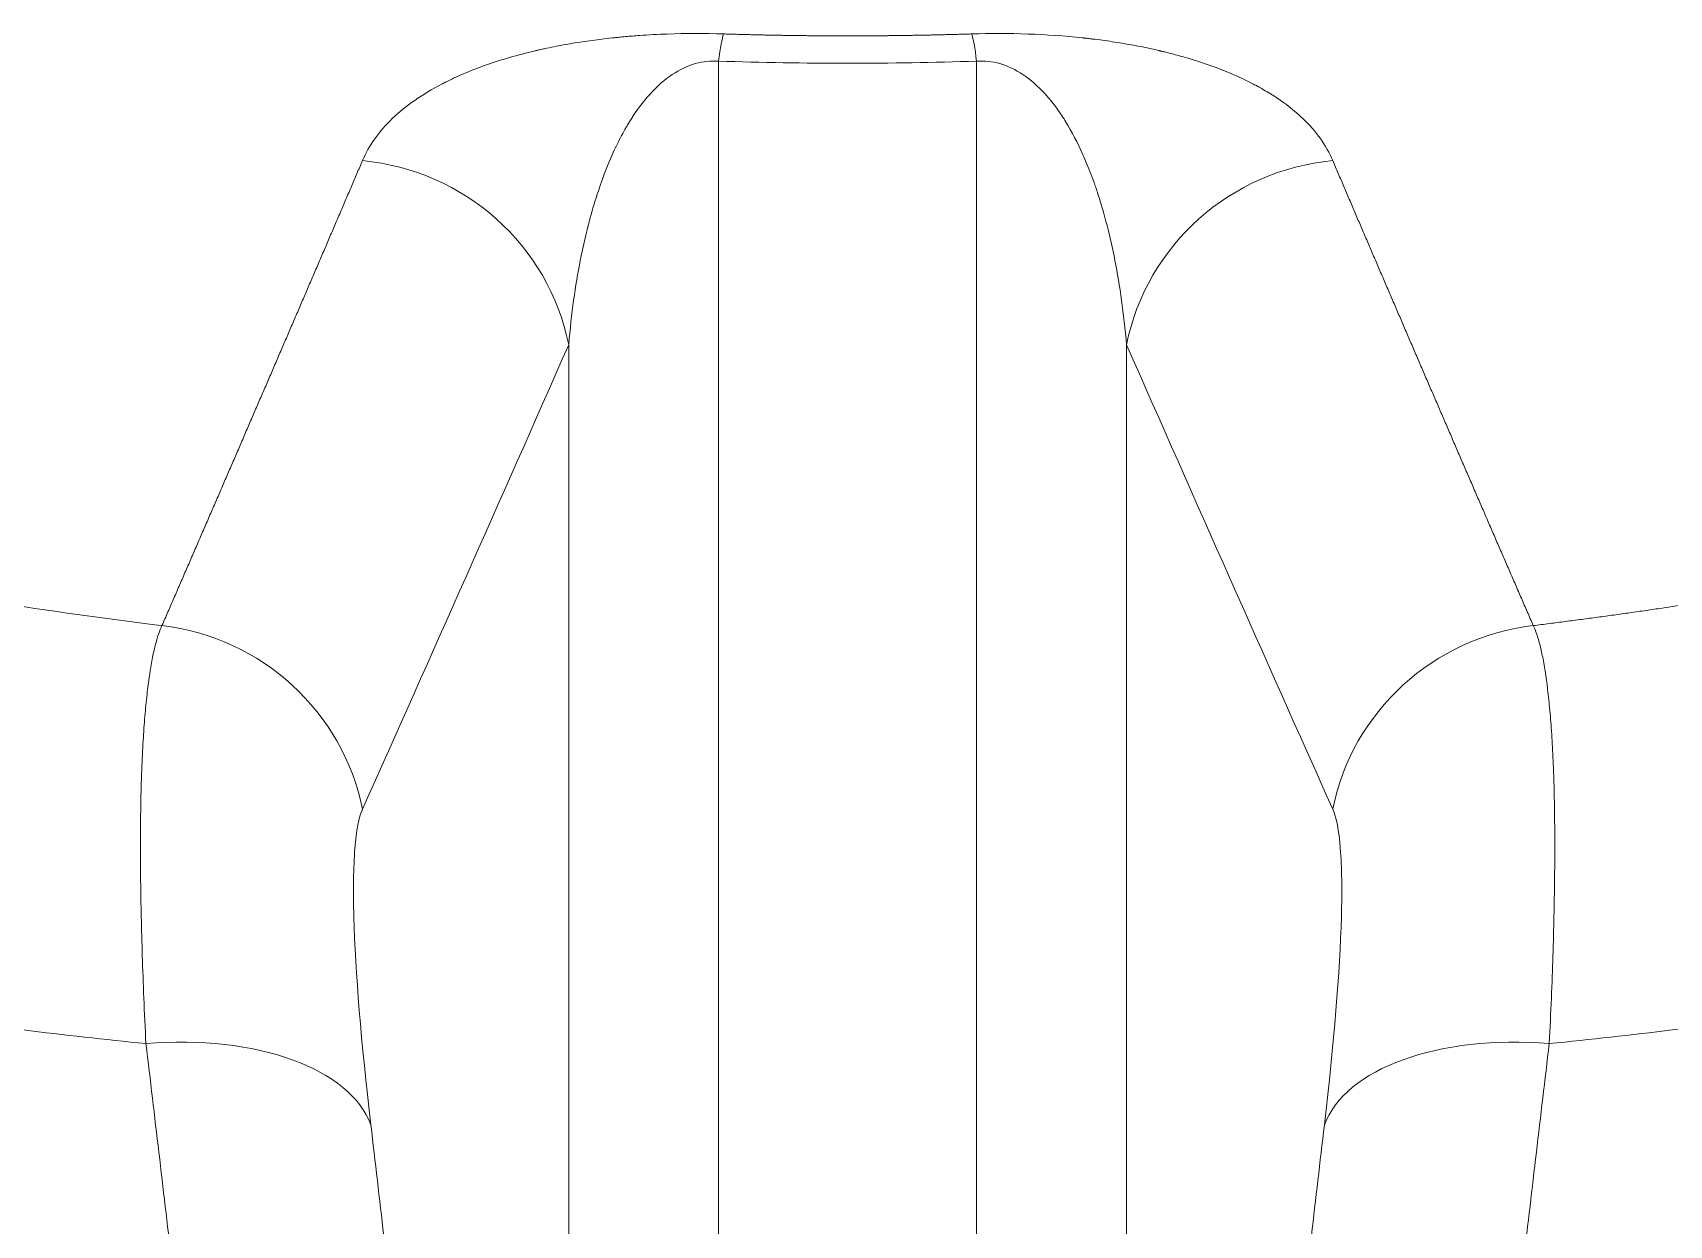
# Model space of a CAD drawing. Header units: millimetres. Extents: x 4664 to 8864, y -38 to 2932.
# Drawn here: x 8188.95 to 8198.24, y 2174.81 to 2181.58 of the extents above; entities that cross this region are included whole.
import ezdxf

# ---------------------------------------------------------------- set-up
doc = ezdxf.new("R2010")
doc.units = ezdxf.units.MM

msp = doc.modelspace()

# ---------------------------------------------------------------- linework, layer by layer
at = {"lineweight": 5}
for p, q in [((8192.8466, 2181.4217), (8192.8466, 2167.9263)), ((8194.3113, 2167.9263), (8194.3113, 2181.4217)), ((8191.9952, 2167.7442), (8191.9952, 2179.8117)), ((8195.1627, 2179.8117), (8195.1627, 2167.7442))]:
    msp.add_line(p, q, dxfattribs=at)
at = {"lineweight": 5, "extrusion": (0, 0, -1)}
for centre, major_axis, ratio, start_param, end_param in [((8192.8466, 2180.2907), (-0.0406, -1.3053), 0.053788, 2.617157, 2.966804), ((8194.3113, 2180.2907), (0.0406, -1.3053), 0.053788, 3.316381, 3.666029), ((8193.5789, 2207.3802), (0, 25.9699), 0.952222, 3.111973, 3.171212), ((8190.7181, 2179.5753), (1.1949, -0.527), 0.983038, 4.384748, 5.67676), ((8196.4397, 2179.5753), (-1.1949, -0.527), 0.983038, 0.606425, 1.898438), ((8189.5474, 2176.9382), (1.1924, -0.5326), 0.983264, 4.405025, 5.672115), ((8197.6105, 2176.9382), (1.1924, 0.5326), 0.983264, 3.752663, 5.019753), ((8189.5948, 2175.1446), (1.297, 0.1524), 0.532307, 4.774835, 6.159394), ((8175.7772, 2214.1806), (-13.6641, 71.6548), 0.105061, 2.155243, 2.175698), ((8197.5631, 2175.1446), (1.297, -0.1524), 0.532307, 3.265384, 4.649943), ((8211.3807, 2214.1806), (13.6641, 71.6548), 0.105061, 4.107487, 4.127942), ((8177.0542, 2214.417), (-13.6589, 72.9615), 0.10331, 2.154549, 2.175004), ((8210.1037, 2214.4171), (13.6589, 72.9615), 0.10331, 4.108181, 4.128636)]:
    msp.add_ellipse(centre, major_axis=major_axis, ratio=ratio, start_param=start_param, end_param=end_param, dxfattribs=at)
at = {"lineweight": 5}
for points, knots in [([(8192.8744, 2181.5765), (8192.7661, 2181.5799), (8192.6592, 2181.5798), (8192.501, 2181.5741), (8192.4224, 2181.5699), (8192.3315, 2181.5626), (8192.2863, 2181.5583), (8192.2637, 2181.556), (8192.2525, 2181.5549), (8192.2468, 2181.5543), (8192.244, 2181.554), (8192.2426, 2181.5538), (8192.2419, 2181.5537), (8192.2416, 2181.5537), (8192.2414, 2181.5537), (8192.2413, 2181.5537), (8192.2413, 2181.5537), (8192.2412, 2181.5537), (8192.2412, 2181.5537), (8192.1648, 2181.5454), (8192.0904, 2181.5353), (8191.9817, 2181.5171), (8191.9281, 2181.5073), (8191.8668, 2181.4946), (8191.8365, 2181.4879), (8191.8214, 2181.4844), (8191.8139, 2181.4827), (8191.8101, 2181.4818), (8191.8083, 2181.4814), (8191.8073, 2181.4812), (8191.8068, 2181.481), (8191.8066, 2181.481), (8191.8065, 2181.481), (8191.8065, 2181.481), (8191.8064, 2181.4809), (8191.8064, 2181.4809), (8191.8064, 2181.4809), (8191.7053, 2181.4573), (8191.6106, 2181.4298), (8191.4782, 2181.3828), (8191.4357, 2181.3662), (8191.3743, 2181.3397), (8191.3442, 2181.3261), (8191.3101, 2181.3095), (8191.2933, 2181.3011), (8191.285, 2181.2968), (8191.2808, 2181.2947), (8191.2788, 2181.2936), (8191.2777, 2181.2931), (8191.2772, 2181.2928), (8191.277, 2181.2927), (8191.2768, 2181.2926), (8191.2768, 2181.2926), (8191.2767, 2181.2926), (8191.2767, 2181.2925), (8191.2767, 2181.2925), (8191.2766, 2181.2925), (8191.22, 2181.263), (8191.1159, 2181.2007), (8190.9883, 2181.0972), (8190.8894, 2180.9833), (8190.8426, 2180.9003), (8190.8241, 2180.857)], [0, 0, 0, 0, 0.0625, 0.0625, 0.09375, 0.109375, 0.117188, 0.121094, 0.123047, 0.124023, 0.124512, 0.124756, 0.124878, 0.124939, 0.124969, 0.124985, 0.124992, 0.124992, 0.125, 0.125, 0.1875, 0.1875, 0.21875, 0.234375, 0.242188, 0.246094, 0.248047, 0.249023, 0.249512, 0.249756, 0.249878, 0.249939, 0.249969, 0.249985, 0.249992, 0.249992, 0.25, 0.25, 0.375, 0.375, 0.4375, 0.4375, 0.46875, 0.484375, 0.492188, 0.496094, 0.498047, 0.499023, 0.499512, 0.499756, 0.499878, 0.499939, 0.499969, 0.499985, 0.499992, 0.499992, 0.5, 0.5, 0.625, 0.75, 0.875, 1, 1, 1, 1]), ([(8194.2835, 2181.5765), (8194.2786, 2181.5764), (8194.2688, 2181.5761), (8194.2542, 2181.5756), (8194.2395, 2181.5752), (8194.2248, 2181.5748), (8194.2101, 2181.5743), (8194.1955, 2181.5739), (8194.1808, 2181.5735), (8194.1661, 2181.5731), (8194.1514, 2181.5728), (8194.1368, 2181.5724), (8194.1221, 2181.572), (8194.1074, 2181.5717), (8194.0927, 2181.5713), (8194.0781, 2181.571), (8194.0634, 2181.5707), (8194.0487, 2181.5704), (8194.034, 2181.5701), (8194.0193, 2181.5698), (8194.0047, 2181.5695), (8193.99, 2181.5692), (8193.9753, 2181.569), (8193.9606, 2181.5687), (8193.946, 2181.5685), (8193.9313, 2181.5682), (8193.9166, 2181.568), (8193.9019, 2181.5678), (8193.8872, 2181.5676), (8193.8726, 2181.5674), (8193.8579, 2181.5672), (8193.8432, 2181.567), (8193.8285, 2181.5668), (8193.8138, 2181.5667), (8193.7992, 2181.5665), (8193.7845, 2181.5664), (8193.7698, 2181.5663), (8193.7551, 2181.5661), (8193.7404, 2181.566), (8193.7258, 2181.5659), (8193.7111, 2181.5658), (8193.6964, 2181.5658), (8193.6817, 2181.5657), (8193.667, 2181.5656), (8193.6523, 2181.5656), (8193.6377, 2181.5655), (8193.623, 2181.5655), (8193.6083, 2181.5655), (8193.5936, 2181.5654), (8193.5789, 2181.5654), (8193.5643, 2181.5654), (8193.5496, 2181.5655), (8193.5349, 2181.5655), (8193.5202, 2181.5655), (8193.5055, 2181.5656), (8193.4909, 2181.5656), (8193.4762, 2181.5657), (8193.4615, 2181.5658), (8193.4468, 2181.5658), (8193.4321, 2181.5659), (8193.4175, 2181.566), (8193.4028, 2181.5661), (8193.3881, 2181.5663), (8193.3734, 2181.5664), (8193.3587, 2181.5665), (8193.3441, 2181.5667), (8193.3294, 2181.5668), (8193.3147, 2181.567), (8193.3, 2181.5672), (8193.2853, 2181.5674), (8193.2707, 2181.5676), (8193.256, 2181.5678), (8193.2413, 2181.568), (8193.2266, 2181.5682), (8193.2119, 2181.5685), (8193.1973, 2181.5687), (8193.1826, 2181.569), (8193.1679, 2181.5692), (8193.1532, 2181.5695), (8193.1385, 2181.5698), (8193.1239, 2181.5701), (8193.1092, 2181.5704), (8193.0945, 2181.5707), (8193.0798, 2181.571), (8193.0652, 2181.5713), (8193.0505, 2181.5717), (8193.0358, 2181.572), (8193.0211, 2181.5724), (8193.0064, 2181.5728), (8192.9918, 2181.5731), (8192.9771, 2181.5735), (8192.9624, 2181.5739), (8192.9477, 2181.5743), (8192.9331, 2181.5748), (8192.9184, 2181.5752), (8192.9037, 2181.5756), (8192.8891, 2181.5761), (8192.8793, 2181.5764), (8192.8744, 2181.5765)], [0, 0, 0, 0, 0.010427, 0.020853, 0.031279, 0.041703, 0.052128, 0.062552, 0.072975, 0.083397, 0.093819, 0.104241, 0.114662, 0.125082, 0.135502, 0.145922, 0.156341, 0.16676, 0.177178, 0.187596, 0.198013, 0.20843, 0.218847, 0.229263, 0.239679, 0.250094, 0.260509, 0.270924, 0.281339, 0.291753, 0.302167, 0.312581, 0.322995, 0.333408, 0.343821, 0.354234, 0.364646, 0.375059, 0.385471, 0.395883, 0.406295, 0.416707, 0.427119, 0.437531, 0.447943, 0.458354, 0.468766, 0.479177, 0.489589, 0.5, 0.510411, 0.520823, 0.531234, 0.541646, 0.552057, 0.562469, 0.572881, 0.583293, 0.593705, 0.604117, 0.614529, 0.624941, 0.635354, 0.645766, 0.656179, 0.666592, 0.677005, 0.687419, 0.697833, 0.708247, 0.718661, 0.729076, 0.739491, 0.749906, 0.760321, 0.770737, 0.781153, 0.79157, 0.801987, 0.812404, 0.822822, 0.83324, 0.843659, 0.854078, 0.864498, 0.874918, 0.885338, 0.895759, 0.906181, 0.916603, 0.927025, 0.937448, 0.947872, 0.958297, 0.968721, 0.979147, 0.989573, 1, 1, 1, 1]), ([(8196.3338, 2180.857), (8196.3152, 2180.9005), (8196.2682, 2180.9838), (8196.1687, 2181.098), (8196.0831, 2181.1672), (8196.0118, 2181.2166), (8195.9743, 2181.2407), (8195.9275, 2181.2677), (8195.9033, 2181.2809), (8195.891, 2181.2874), (8195.8848, 2181.2907), (8195.8817, 2181.2923), (8195.8801, 2181.2931), (8195.8793, 2181.2935), (8195.8789, 2181.2937), (8195.8787, 2181.2938), (8195.8786, 2181.2939), (8195.8786, 2181.2939), (8195.8786, 2181.2939), (8195.8785, 2181.2939), (8195.8785, 2181.2939), (8195.8785, 2181.2939), (8195.8029, 2181.3332), (8195.7208, 2181.3683), (8195.5881, 2181.4152), (8195.5423, 2181.4299), (8195.4712, 2181.4504), (8195.435, 2181.4603), (8195.3917, 2181.4713), (8195.3698, 2181.4766), (8195.3588, 2181.4792), (8195.3533, 2181.4805), (8195.3505, 2181.4812), (8195.3491, 2181.4815), (8195.3484, 2181.4817), (8195.3481, 2181.4817), (8195.3479, 2181.4818), (8195.3478, 2181.4818), (8195.3478, 2181.4818), (8195.3478, 2181.4818), (8195.3477, 2181.4818), (8195.3477, 2181.4818), (8195.2792, 2181.4978), (8195.2088, 2181.5117), (8195.1002, 2181.5298), (8195.0451, 2181.5381), (8194.9796, 2181.5465), (8194.9465, 2181.5504), (8194.9298, 2181.5522), (8194.9215, 2181.5531), (8194.9173, 2181.5536), (8194.9152, 2181.5538), (8194.9142, 2181.5539), (8194.9137, 2181.554), (8194.9134, 2181.554), (8194.9133, 2181.554), (8194.9132, 2181.554), (8194.9132, 2181.554), (8194.9132, 2181.554), (8194.9131, 2181.554), (8194.7085, 2181.5759), (8194.499, 2181.5833), (8194.2835, 2181.5765)], [0, 0, 0, 0, 0.125, 0.25, 0.375, 0.375, 0.4375, 0.46875, 0.484375, 0.492188, 0.496094, 0.498047, 0.499023, 0.499512, 0.499756, 0.499878, 0.499939, 0.499969, 0.499985, 0.499992, 0.499992, 0.5, 0.5, 0.625, 0.625, 0.6875, 0.6875, 0.71875, 0.734375, 0.742188, 0.746094, 0.748047, 0.749023, 0.749512, 0.749756, 0.749878, 0.749939, 0.749969, 0.749985, 0.749992, 0.749992, 0.75, 0.75, 0.8125, 0.8125, 0.84375, 0.859375, 0.867188, 0.871094, 0.873047, 0.874023, 0.874512, 0.874756, 0.874878, 0.874939, 0.874969, 0.874985, 0.874992, 0.874992, 0.875, 0.875, 1, 1, 1, 1]), ([(8189.6858, 2178.2168), (8189.2342, 2178.2728), (8188.7797, 2178.3389), (8187.866, 2178.4926), (8187.4068, 2178.58), (8186.4851, 2178.7769), (8186.0225, 2178.8863), (8185.3269, 2179.0675), (8185.0947, 2179.1308), (8184.7462, 2179.23), (8184.5719, 2179.2806), (8184.3684, 2179.3416), (8184.2667, 2179.3726), (8184.2158, 2179.3882), (8184.1903, 2179.3961), (8184.1776, 2179.4), (8184.1713, 2179.4019), (8184.1681, 2179.4029), (8184.1665, 2179.4034), (8184.1657, 2179.4037), (8184.1653, 2179.4038), (8184.1651, 2179.4038), (8184.165, 2179.4039), (8184.165, 2179.4039), (8184.1649, 2179.4039), (8183.7524, 2179.5314), (8183.3348, 2179.6696), (8182.4903, 2179.9687), (8182.0636, 2180.1297), (8181.2026, 2180.4758), (8180.7683, 2180.661), (8179.8939, 2181.057), (8179.4537, 2181.2678), (8179.0116, 2181.492)], [0, 0, 0, 0, 0.125, 0.125, 0.25, 0.25, 0.375, 0.375, 0.4375, 0.4375, 0.46875, 0.484375, 0.492187, 0.496094, 0.498047, 0.499023, 0.499512, 0.499756, 0.499878, 0.499939, 0.499969, 0.499985, 0.499992, 0.499992, 0.5, 0.5, 0.625, 0.625, 0.75, 0.75, 0.875, 0.875, 1, 1, 1, 1]), ([(8191.9952, 2179.8117), (8192.0028, 2179.9003), (8192.0123, 2179.9843), (8192.0345, 2180.1435), (8192.0472, 2180.2186), (8192.0749, 2180.36), (8192.0899, 2180.4263), (8192.1136, 2180.5193), (8192.1218, 2180.5491), (8192.1342, 2180.5923), (8192.1405, 2180.6134), (8192.1479, 2180.6374), (8192.1516, 2180.6492), (8192.1535, 2180.6551), (8192.1544, 2180.658), (8192.1549, 2180.6594), (8192.1551, 2180.6602), (8192.1552, 2180.6605), (8192.1553, 2180.6607), (8192.1553, 2180.6608), (8192.1553, 2180.6608), (8192.1553, 2180.6609), (8192.1553, 2180.6609), (8192.1553, 2180.6609), (8192.1554, 2180.661), (8192.1554, 2180.661), (8192.1823, 2180.7445), (8192.2115, 2180.8209), (8192.2577, 2180.9246), (8192.2736, 2180.9573), (8192.2978, 2181.0038), (8192.31, 2181.0263), (8192.3245, 2181.0515), (8192.3318, 2181.0637), (8192.3354, 2181.0698), (8192.3373, 2181.0728), (8192.3382, 2181.0743), (8192.3387, 2181.0751), (8192.3389, 2181.0754), (8192.339, 2181.0756), (8192.3391, 2181.0757), (8192.3391, 2181.0757), (8192.3391, 2181.0758), (8192.3391, 2181.0758), (8192.3391, 2181.0758), (8192.3392, 2181.0759), (8192.3391, 2181.0758), (8192.3391, 2181.0758), (8192.3767, 2181.1371), (8192.4161, 2181.1902), (8192.4978, 2181.28), (8192.5401, 2181.3168), (8192.6261, 2181.3743), (8192.67, 2181.3951), (8192.7581, 2181.4205), (8192.8025, 2181.4251), (8192.8466, 2181.4217)], [0, 0, 0, 0, 0.125, 0.125, 0.25, 0.25, 0.375, 0.375, 0.4375, 0.4375, 0.46875, 0.484375, 0.492187, 0.496094, 0.498047, 0.499023, 0.499512, 0.499756, 0.499878, 0.499939, 0.499969, 0.499985, 0.499992, 0.499996, 0.499996, 0.5, 0.5, 0.625, 0.625, 0.6875, 0.6875, 0.71875, 0.734375, 0.742187, 0.746094, 0.748047, 0.749023, 0.749512, 0.749756, 0.749878, 0.749939, 0.749969, 0.749985, 0.749992, 0.749996, 0.749998, 0.749998, 0.75, 0.75, 0.8125, 0.8125, 0.875, 0.875, 0.9375, 0.9375, 1, 1, 1, 1]), ([(8194.3113, 2181.4217), (8194.3553, 2181.4251), (8194.3997, 2181.4205), (8194.4878, 2181.3951), (8194.5316, 2181.3744), (8194.6176, 2181.317), (8194.6597, 2181.2803), (8194.721, 2181.213), (8194.741, 2181.1886), (8194.7705, 2181.1489), (8194.7851, 2181.1282), (8194.8018, 2181.1028), (8194.8101, 2181.0898), (8194.8143, 2181.0831), (8194.8163, 2181.0798), (8194.8173, 2181.0782), (8194.8179, 2181.0773), (8194.8181, 2181.0769), (8194.8182, 2181.0767), (8194.8183, 2181.0766), (8194.8183, 2181.0766), (8194.8183, 2181.0765), (8194.8184, 2181.0765), (8194.8184, 2181.0765), (8194.8184, 2181.0764), (8194.8184, 2181.0764), (8194.8519, 2181.0218), (8194.8844, 2180.9599), (8194.9307, 2180.8562), (8194.9457, 2180.8198), (8194.9675, 2180.7625), (8194.9782, 2180.7332), (8194.9904, 2180.6977), (8194.9964, 2180.6797), (8194.9994, 2180.6707), (8195.0009, 2180.6661), (8195.0016, 2180.6638), (8195.002, 2180.6627), (8195.0022, 2180.6621), (8195.0023, 2180.6618), (8195.0023, 2180.6617), (8195.0023, 2180.6616), (8195.0023, 2180.6616), (8195.0023, 2180.6615), (8195.0024, 2180.6615), (8195.0024, 2180.6615), (8195.0024, 2180.6614), (8195.0195, 2180.6084), (8195.0362, 2180.5508), (8195.0679, 2180.4269), (8195.0829, 2180.3605), (8195.1107, 2180.2189), (8195.1233, 2180.1438), (8195.1456, 2179.9845), (8195.1551, 2179.9004), (8195.1627, 2179.8117)], [0, 0, 0, 0, 0.0625, 0.0625, 0.125, 0.125, 0.1875, 0.1875, 0.21875, 0.21875, 0.234375, 0.242187, 0.246094, 0.248047, 0.249023, 0.249512, 0.249756, 0.249878, 0.249939, 0.249969, 0.249985, 0.249992, 0.249996, 0.249998, 0.249998, 0.25, 0.25, 0.375, 0.375, 0.4375, 0.4375, 0.46875, 0.484375, 0.492187, 0.496094, 0.498047, 0.499023, 0.499512, 0.499756, 0.499878, 0.499939, 0.499969, 0.499985, 0.499992, 0.499996, 0.499996, 0.5, 0.5, 0.625, 0.625, 0.75, 0.75, 0.875, 0.875, 1, 1, 1, 1]), ([(8208.1463, 2181.492), (8208.1383, 2181.488), (8208.1223, 2181.4799), (8208.0983, 2181.4677), (8208.0743, 2181.4556), (8208.0504, 2181.4435), (8208.0264, 2181.4315), (8208.0024, 2181.4195), (8207.9785, 2181.4075), (8207.9545, 2181.3955), (8207.9306, 2181.3836), (8207.9067, 2181.3717), (8207.8828, 2181.3598), (8207.8589, 2181.348), (8207.835, 2181.3362), (8207.8111, 2181.3244), (8207.7872, 2181.3126), (8207.7633, 2181.3009), (8207.7395, 2181.2892), (8207.7156, 2181.2775), (8207.6918, 2181.2658), (8207.668, 2181.2542), (8207.6441, 2181.2426), (8207.6203, 2181.2311), (8207.5965, 2181.2195), (8207.5727, 2181.208), (8207.549, 2181.1965), (8207.5252, 2181.1851), (8207.5014, 2181.1737), (8207.4777, 2181.1623), (8207.4539, 2181.1509), (8207.4302, 2181.1396), (8207.4065, 2181.1282), (8207.3828, 2181.117), (8207.3591, 2181.1057), (8207.3354, 2181.0945), (8207.3117, 2181.0833), (8207.288, 2181.0721), (8207.2643, 2181.061), (8207.2407, 2181.0498), (8207.217, 2181.0387), (8207.1934, 2181.0277), (8207.1698, 2181.0166), (8207.1462, 2181.0056), (8207.1226, 2180.9947), (8207.099, 2180.9837), (8207.0754, 2180.9728), (8207.0518, 2180.9619), (8207.0283, 2180.951), (8207.0047, 2180.9402), (8206.9812, 2180.9293), (8206.9577, 2180.9185), (8206.9341, 2180.9078), (8206.9106, 2180.897), (8206.8871, 2180.8863), (8206.8637, 2180.8757), (8206.8402, 2180.865), (8206.8167, 2180.8544), (8206.7933, 2180.8438), (8206.7698, 2180.8332), (8206.7464, 2180.8226), (8206.723, 2180.8121), (8206.6996, 2180.8016), (8206.6762, 2180.7912), (8206.6528, 2180.7807), (8206.6294, 2180.7703), (8206.606, 2180.7599), (8206.5827, 2180.7496), (8206.5593, 2180.7392), (8206.536, 2180.7289), (8206.5127, 2180.7186), (8206.4894, 2180.7084), (8206.4661, 2180.6982), (8206.4428, 2180.688), (8206.4195, 2180.6778), (8206.3963, 2180.6676), (8206.373, 2180.6575), (8206.3498, 2180.6474), (8206.3265, 2180.6373), (8206.3033, 2180.6273), (8206.2801, 2180.6173), (8206.2569, 2180.6073), (8206.2338, 2180.5973), (8206.2106, 2180.5874), (8206.1874, 2180.5775), (8206.1643, 2180.5676), (8206.1411, 2180.5577), (8206.118, 2180.5479), (8206.0949, 2180.5381), (8206.0718, 2180.5283), (8206.0487, 2180.5185), (8206.0257, 2180.5088), (8206.0026, 2180.4991), (8205.9795, 2180.4894), (8205.9565, 2180.4798), (8205.9335, 2180.4701), (8205.9105, 2180.4605), (8205.8875, 2180.4509), (8205.8645, 2180.4414), (8205.8415, 2180.4319), (8205.8185, 2180.4224), (8205.7956, 2180.4129), (8205.7726, 2180.4034), (8205.7497, 2180.394), (8205.7268, 2180.3846), (8205.7039, 2180.3752), (8205.681, 2180.3659), (8205.6581, 2180.3566), (8205.4669, 2180.2788), (8205.1077, 2180.1365), (8204.5791, 2179.9376), (8204.0529, 2179.7499), (8203.5292, 2179.5731), (8203.1641, 2179.4567), (8202.9584, 2179.3932), (8202.9114, 2179.3788), (8202.8644, 2179.3644), (8202.8174, 2179.3502), (8202.7704, 2179.336), (8202.7234, 2179.3218), (8202.6764, 2179.3078), (8202.6294, 2179.2938), (8202.5824, 2179.28), (8202.5354, 2179.2662), (8202.4884, 2179.2524), (8202.4414, 2179.2388), (8202.3944, 2179.2252), (8202.3475, 2179.2117), (8202.3005, 2179.1983), (8202.2535, 2179.185), (8202.2066, 2179.1717), (8202.1596, 2179.1585), (8202.1127, 2179.1455), (8202.0658, 2179.1324), (8202.0188, 2179.1195), (8201.9719, 2179.1066), (8201.925, 2179.0938), (8201.8781, 2179.0811), (8201.8312, 2179.0685), (8201.7843, 2179.0559), (8201.7374, 2179.0435), (8201.6905, 2179.0311), (8201.6436, 2179.0187), (8201.5967, 2179.0065), (8201.5499, 2178.9943), (8201.503, 2178.9823), (8201.4562, 2178.9702), (8201.4093, 2178.9583), (8201.3625, 2178.9464), (8201.3157, 2178.9347), (8201.2689, 2178.923), (8201.2221, 2178.9113), (8201.1753, 2178.8998), (8201.1285, 2178.8883), (8201.0817, 2178.8769), (8201.0349, 2178.8656), (8200.9882, 2178.8543), (8200.9414, 2178.8432), (8200.8947, 2178.8321), (8200.8479, 2178.8211), (8200.8012, 2178.8101), (8200.7545, 2178.7993), (8200.7078, 2178.7885), (8200.6611, 2178.7778), (8200.6144, 2178.7671), (8200.5678, 2178.7566), (8200.5211, 2178.7461), (8200.4745, 2178.7357), (8200.4278, 2178.7253), (8200.3812, 2178.7151), (8200.3346, 2178.7049), (8200.288, 2178.6948), (8200.2414, 2178.6847), (8200.1948, 2178.6748), (8200.1482, 2178.6649), (8200.1017, 2178.6551), (8200.0551, 2178.6454), (8200.0086, 2178.6357), (8199.9621, 2178.6261), (8199.9156, 2178.6166), (8199.8691, 2178.6072), (8199.8226, 2178.5978), (8199.7761, 2178.5885), (8199.7297, 2178.5793), (8199.6832, 2178.5702), (8199.6368, 2178.5611), (8199.5904, 2178.5521), (8199.544, 2178.5432), (8199.4976, 2178.5343), (8199.4512, 2178.5256), (8199.4049, 2178.5169), (8199.3585, 2178.5082), (8199.3122, 2178.4997), (8199.2659, 2178.4912), (8199.2196, 2178.4828), (8199.1733, 2178.4745), (8199.127, 2178.4662), (8199.0807, 2178.458), (8199.0345, 2178.4499), (8198.9883, 2178.4419), (8198.942, 2178.4339), (8198.8958, 2178.426), (8198.8497, 2178.4182), (8198.8035, 2178.4105), (8198.7573, 2178.4028), (8198.7112, 2178.3952), (8198.6651, 2178.3876), (8198.619, 2178.3802), (8198.5729, 2178.3728), (8198.5268, 2178.3655), (8198.4808, 2178.3582), (8198.4347, 2178.3511), (8198.3887, 2178.344), (8198.3427, 2178.3369), (8198.2967, 2178.33), (8198.2508, 2178.3231), (8198.2048, 2178.3163), (8198.1589, 2178.3095), (8198.113, 2178.3028), (8198.0671, 2178.2962), (8198.0212, 2178.2897), (8197.9753, 2178.2832), (8197.9295, 2178.2769), (8197.8837, 2178.2705), (8197.8378, 2178.2643), (8197.7921, 2178.2581), (8197.7463, 2178.252), (8197.7005, 2178.246), (8197.6548, 2178.24), (8197.6091, 2178.2341), (8197.5634, 2178.2283), (8197.5177, 2178.2225), (8197.4873, 2178.2187), (8197.472, 2178.2168)], [0, 0, 0, 0, 0.002443, 0.004884, 0.007322, 0.009759, 0.012193, 0.014626, 0.017056, 0.019484, 0.02191, 0.024334, 0.026756, 0.029176, 0.031594, 0.03401, 0.036423, 0.038835, 0.041244, 0.043651, 0.046056, 0.048459, 0.05086, 0.053259, 0.055656, 0.058051, 0.060443, 0.062834, 0.065222, 0.067608, 0.069992, 0.072374, 0.074754, 0.077132, 0.079508, 0.081882, 0.084253, 0.086623, 0.08899, 0.091356, 0.093719, 0.09608, 0.098439, 0.100796, 0.103151, 0.105503, 0.107854, 0.110202, 0.112549, 0.114893, 0.117235, 0.119576, 0.121914, 0.12425, 0.126583, 0.128915, 0.131245, 0.133572, 0.135898, 0.138221, 0.140542, 0.142861, 0.145179, 0.147493, 0.149806, 0.152117, 0.154426, 0.156732, 0.159037, 0.161339, 0.163639, 0.165938, 0.168234, 0.170528, 0.172819, 0.175109, 0.177397, 0.179682, 0.181966, 0.184247, 0.186527, 0.188804, 0.191079, 0.193352, 0.195623, 0.197891, 0.200158, 0.202423, 0.204685, 0.206946, 0.209204, 0.21146, 0.213714, 0.215966, 0.218216, 0.220464, 0.22271, 0.224953, 0.227195, 0.229434, 0.231671, 0.233907, 0.23614, 0.238371, 0.2406, 0.242826, 0.245051, 0.247274, 0.249494, 0.300775, 0.351418, 0.401426, 0.4508, 0.499541, 0.503925, 0.508305, 0.512683, 0.517057, 0.521428, 0.525796, 0.530161, 0.534523, 0.538882, 0.543237, 0.54759, 0.551939, 0.556286, 0.560629, 0.564969, 0.569306, 0.573641, 0.577972, 0.582299, 0.586624, 0.590946, 0.595265, 0.59958, 0.603893, 0.608203, 0.612509, 0.616812, 0.621113, 0.62541, 0.629704, 0.633996, 0.638284, 0.642569, 0.646851, 0.65113, 0.655406, 0.659679, 0.663949, 0.668216, 0.67248, 0.676741, 0.680999, 0.685254, 0.689506, 0.693754, 0.698, 0.702243, 0.706483, 0.71072, 0.714954, 0.719184, 0.723412, 0.727637, 0.731859, 0.736078, 0.740294, 0.744507, 0.748717, 0.752924, 0.757128, 0.761329, 0.765527, 0.769722, 0.773914, 0.778103, 0.782289, 0.786472, 0.790653, 0.79483, 0.799004, 0.803176, 0.807344, 0.81151, 0.815673, 0.819832, 0.823989, 0.828143, 0.832294, 0.836442, 0.840587, 0.844729, 0.848868, 0.853005, 0.857138, 0.861269, 0.865396, 0.869521, 0.873643, 0.877762, 0.881878, 0.885991, 0.890101, 0.894209, 0.898313, 0.902415, 0.906514, 0.91061, 0.914703, 0.918793, 0.92288, 0.926965, 0.931046, 0.935125, 0.939201, 0.943274, 0.947344, 0.951412, 0.955476, 0.959538, 0.963597, 0.967653, 0.971706, 0.975757, 0.979804, 0.983849, 0.987891, 0.99193, 0.995966, 1, 1, 1, 1]), ([(8190.8241, 2180.857), (8190.8137, 2180.8326), (8190.7929, 2180.7839), (8190.7616, 2180.7107), (8190.7302, 2180.6374), (8190.6987, 2180.5639), (8190.6672, 2180.4903), (8190.6356, 2180.4165), (8190.6039, 2180.3426), (8190.5721, 2180.2686), (8190.5403, 2180.1944), (8190.5084, 2180.1201), (8190.4764, 2180.0457), (8190.4443, 2179.9711), (8190.4122, 2179.8963), (8190.38, 2179.8215), (8190.3477, 2179.7465), (8190.3153, 2179.6713), (8190.2829, 2179.596), (8190.2503, 2179.5206), (8190.2177, 2179.445), (8190.1851, 2179.3693), (8190.1523, 2179.2934), (8190.1195, 2179.2174), (8190.0866, 2179.1413), (8190.0536, 2179.065), (8190.0206, 2178.9886), (8189.9874, 2178.9121), (8189.9542, 2178.8354), (8189.9209, 2178.7585), (8189.8876, 2178.6816), (8189.8541, 2178.6044), (8189.8206, 2178.5272), (8189.787, 2178.4498), (8189.7534, 2178.3723), (8189.7196, 2178.2946), (8189.6971, 2178.2428), (8189.6858, 2178.2168)], [0, 0, 0, 0, 0.027549, 0.055158, 0.082828, 0.110557, 0.138347, 0.166197, 0.194107, 0.222077, 0.250107, 0.278197, 0.306348, 0.334559, 0.362829, 0.39116, 0.419551, 0.448002, 0.476514, 0.505085, 0.533717, 0.562408, 0.59116, 0.619972, 0.648844, 0.677777, 0.706769, 0.735821, 0.764934, 0.794107, 0.82334, 0.852633, 0.881986, 0.911399, 0.940873, 0.970406, 1, 1, 1, 1]), ([(8197.472, 2178.2168), (8197.4608, 2178.2428), (8197.4382, 2178.2946), (8197.4045, 2178.3723), (8197.3708, 2178.4498), (8197.3373, 2178.5272), (8197.3037, 2178.6044), (8197.2703, 2178.6816), (8197.2369, 2178.7585), (8197.2037, 2178.8354), (8197.1705, 2178.9121), (8197.1373, 2178.9886), (8197.1043, 2179.065), (8197.0713, 2179.1413), (8197.0384, 2179.2174), (8197.0056, 2179.2934), (8196.9728, 2179.3693), (8196.9401, 2179.445), (8196.9075, 2179.5206), (8196.875, 2179.596), (8196.8426, 2179.6713), (8196.8102, 2179.7465), (8196.7779, 2179.8215), (8196.7457, 2179.8963), (8196.7136, 2179.9711), (8196.6815, 2180.0457), (8196.6495, 2180.1201), (8196.6176, 2180.1944), (8196.5858, 2180.2686), (8196.554, 2180.3426), (8196.5223, 2180.4165), (8196.4907, 2180.4903), (8196.4592, 2180.5639), (8196.4277, 2180.6374), (8196.3963, 2180.7107), (8196.365, 2180.7839), (8196.3442, 2180.8326), (8196.3338, 2180.857)], [0, 0, 0, 0, 0.029594, 0.059127, 0.088601, 0.118014, 0.147367, 0.17666, 0.205893, 0.235066, 0.264179, 0.293231, 0.322223, 0.351156, 0.380028, 0.40884, 0.437592, 0.466283, 0.494915, 0.523486, 0.551998, 0.580449, 0.60884, 0.637171, 0.665441, 0.693652, 0.721803, 0.749893, 0.777923, 0.805893, 0.833803, 0.861653, 0.889443, 0.917172, 0.944842, 0.972451, 1, 1, 1, 1]), ([(8178.7267, 2178.5454), (8179.1632, 2178.3681), (8180.0397, 2178.0302), (8181.3647, 2177.5727), (8182.2548, 2177.3003), (8182.925, 2177.108), (8183.1488, 2177.0459), (8183.4851, 2176.9558), (8183.6535, 2176.9115), (8183.8501, 2176.8611), (8183.9486, 2176.8362), (8183.9978, 2176.8239), (8184.0224, 2176.8177), (8184.0347, 2176.8147), (8184.0409, 2176.8131), (8184.0439, 2176.8124), (8184.0455, 2176.812), (8184.0461, 2176.8118), (8184.0466, 2176.8117), (8184.0468, 2176.8116), (8184.506, 2176.6972), (8185.4255, 2176.4855), (8186.81, 2176.2186), (8188.1994, 2176.0018), (8189.1291, 2175.8906), (8189.5948, 2175.8432)], [0, 0, 0, 0, 0.125, 0.25, 0.375, 0.375, 0.4375, 0.4375, 0.46875, 0.484375, 0.492188, 0.496094, 0.498047, 0.499023, 0.499512, 0.499756, 0.499878, 0.499939, 0.499939, 0.5, 0.5, 0.625, 0.75, 0.875, 1, 1, 1, 1]), ([(8197.5631, 2175.8432), (8198.0291, 2175.8906), (8198.9594, 2176.0019), (8200.3499, 2176.2189), (8201.2735, 2176.397), (8201.9649, 2176.5433), (8202.1952, 2176.5942), (8202.5403, 2176.6737), (8202.7128, 2176.7142), (8202.9138, 2176.7629), (8203.0143, 2176.7876), (8203.0646, 2176.8001), (8203.0897, 2176.8063), (8203.1023, 2176.8094), (8203.1085, 2176.811), (8203.1117, 2176.8118), (8203.1132, 2176.8122), (8203.1139, 2176.8123), (8203.1144, 2176.8125), (8203.1146, 2176.8125), (8203.5647, 2176.9247), (8204.4609, 2177.1649), (8205.7951, 2177.5734), (8207.1191, 2178.0305), (8207.995, 2178.3682), (8208.4312, 2178.5454)], [0, 0, 0, 0, 0.125, 0.25, 0.375, 0.375, 0.4375, 0.4375, 0.46875, 0.484375, 0.492187, 0.496094, 0.498047, 0.499023, 0.499512, 0.499756, 0.499878, 0.499939, 0.499939, 0.5, 0.5, 0.625, 0.75, 0.875, 1, 1, 1, 1]), ([(8189.6858, 2178.2168), (8189.679, 2178.2027), (8189.6724, 2178.1862), (8189.6595, 2178.1487), (8189.6533, 2178.1276), (8189.6414, 2178.0805), (8189.6357, 2178.0546), (8189.6247, 2177.9976), (8189.6195, 2177.9666), (8189.6097, 2177.8996), (8189.6051, 2177.8636), (8189.5964, 2177.7863), (8189.5924, 2177.7451), (8189.5851, 2177.6576), (8189.5818, 2177.6113), (8189.5774, 2177.538), (8189.576, 2177.513), (8189.5741, 2177.4744), (8189.5732, 2177.4549), (8189.5722, 2177.4318), (8189.5717, 2177.4201), (8189.5715, 2177.4142), (8189.5714, 2177.4113), (8189.5713, 2177.4098), (8189.5713, 2177.4091), (8189.5713, 2177.4087), (8189.5712, 2177.4085), (8189.5712, 2177.4084), (8189.5712, 2177.4084), (8189.5712, 2177.4083), (8189.5712, 2177.4083), (8189.5712, 2177.4083), (8189.5696, 2177.366), (8189.5682, 2177.3211), (8189.5659, 2177.2258), (8189.565, 2177.1755), (8189.5638, 2177.0691), (8189.5636, 2177.013), (8189.5637, 2176.895), (8189.564, 2176.8331), (8189.5655, 2176.7031), (8189.5666, 2176.6351), (8189.5697, 2176.493), (8189.5717, 2176.4189), (8189.5765, 2176.2646), (8189.5794, 2176.1845), (8189.5863, 2176.0182), (8189.5902, 2175.9321), (8189.5948, 2175.8432)], [0, 0, 0, 0, 0.0625, 0.0625, 0.125, 0.125, 0.1875, 0.1875, 0.25, 0.25, 0.3125, 0.3125, 0.375, 0.375, 0.4375, 0.4375, 0.46875, 0.46875, 0.484375, 0.492187, 0.496094, 0.498047, 0.499023, 0.499512, 0.499756, 0.499878, 0.499939, 0.499969, 0.499985, 0.499992, 0.499992, 0.5, 0.5, 0.5625, 0.5625, 0.625, 0.625, 0.6875, 0.6875, 0.75, 0.75, 0.8125, 0.8125, 0.875, 0.875, 0.9375, 0.9375, 1, 1, 1, 1]), ([(8197.5631, 2175.8432), (8197.5677, 2175.9322), (8197.5716, 2176.0183), (8197.5785, 2176.1847), (8197.5814, 2176.2649), (8197.5862, 2176.4193), (8197.5882, 2176.4935), (8197.5913, 2176.6357), (8197.5924, 2176.7037), (8197.5939, 2176.8337), (8197.5942, 2176.8957), (8197.5943, 2177.0137), (8197.594, 2177.0698), (8197.5929, 2177.1762), (8197.592, 2177.2266), (8197.5903, 2177.298), (8197.5896, 2177.3211), (8197.5886, 2177.3548), (8197.588, 2177.3715), (8197.5873, 2177.3904), (8197.587, 2177.3998), (8197.5868, 2177.4044), (8197.5867, 2177.4068), (8197.5867, 2177.4079), (8197.5866, 2177.4085), (8197.5866, 2177.4088), (8197.5866, 2177.4089), (8197.5866, 2177.409), (8197.5866, 2177.409), (8197.5866, 2177.4091), (8197.5866, 2177.4091), (8197.5866, 2177.4091), (8197.5845, 2177.4629), (8197.582, 2177.5142), (8197.5761, 2177.6119), (8197.5728, 2177.6581), (8197.5655, 2177.7455), (8197.5614, 2177.7867), (8197.5528, 2177.8639), (8197.5482, 2177.8999), (8197.5383, 2177.9668), (8197.5331, 2177.9978), (8197.5222, 2178.0547), (8197.5165, 2178.0806), (8197.5046, 2178.1277), (8197.4984, 2178.1488), (8197.4855, 2178.1863), (8197.4789, 2178.2027), (8197.472, 2178.2168)], [0, 0, 0, 0, 0.0625, 0.0625, 0.125, 0.125, 0.1875, 0.1875, 0.25, 0.25, 0.3125, 0.3125, 0.375, 0.375, 0.4375, 0.4375, 0.46875, 0.46875, 0.484375, 0.492188, 0.496094, 0.498047, 0.499023, 0.499512, 0.499756, 0.499878, 0.499939, 0.499969, 0.499985, 0.499992, 0.499992, 0.5, 0.5, 0.5625, 0.5625, 0.625, 0.625, 0.6875, 0.6875, 0.75, 0.75, 0.8125, 0.8125, 0.875, 0.875, 0.9375, 0.9375, 1, 1, 1, 1]), ([(8190.8719, 2175.3811), (8190.8169, 2175.8488), (8190.7838, 2176.2531), (8190.7711, 2176.715), (8190.7731, 2176.8474), (8190.7895, 2177.0531), (8190.8038, 2177.1283), (8190.8245, 2177.1746)], [0, 0, 0, 0, 0.5, 0.5, 0.75, 0.75, 1, 1, 1, 1]), ([(8196.3334, 2177.1746), (8196.3541, 2177.1284), (8196.3683, 2177.0532), (8196.3848, 2176.848), (8196.3868, 2176.7159), (8196.3741, 2176.2532), (8196.341, 2175.8487), (8196.286, 2175.3811)], [0, 0, 0, 0, 0.25, 0.25, 0.5, 0.5, 1, 1, 1, 1])]:
    msp.add_open_spline(points, degree=3, knots=knots, dxfattribs=at)
for points in [[(8190.8245, 2177.1746), (8191.2155, 2178.0499), (8191.6058, 2178.9287), (8191.9952, 2179.8117)], [(8195.1627, 2179.8117), (8195.5521, 2178.9287), (8195.9424, 2178.0499), (8196.3334, 2177.1746)]]:
    msp.add_open_spline(points, degree=3, dxfattribs=at)

doc.saveas('drawing.dxf')
